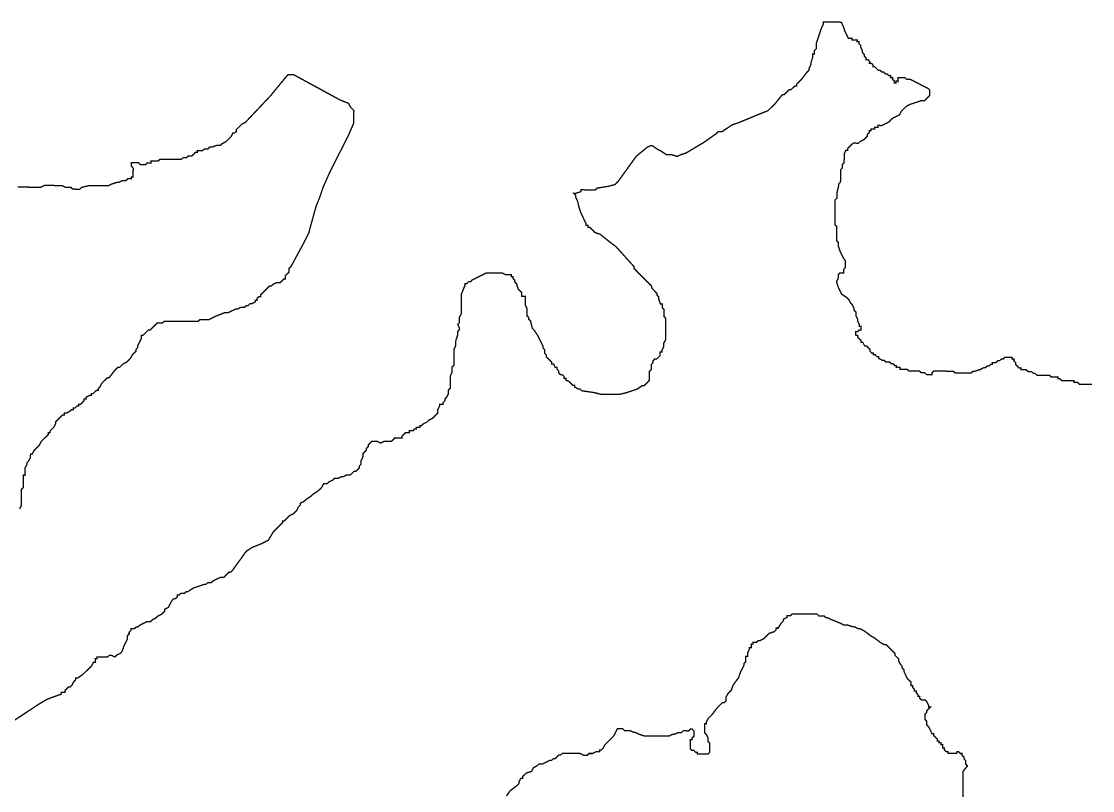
# Model space of a CAD drawing. Header units: metres. Extents: x 290190 to 339802, y 1811045 to 1991312.
# Drawn here: x 324234 to 326665, y 1838730 to 1840475 of the extents above; entities that cross this region are included whole.
import ezdxf

# ---------------------------------------------------------------- set-up
doc = ezdxf.new("R2010")
doc.units = ezdxf.units.M
doc.header["$MEASUREMENT"] = 0
doc.layers.add('HAZARDS LINE', color=1, linetype='Continuous')

msp = doc.modelspace()

# ---------------------------------------------------------------- linework, layer by layer
at = {"layer": 'HAZARDS LINE', "lineweight": 18}
for points in [[(326663.2, 1839652, 3.03, 3.03, 0), (326635, 1839652.2, 3.03, 3.03, 0), (326630.9, 1839656.2, 3.03, 3.03, 0), (326622.9, 1839656.3, 3.03, 3.03, 0), (326622.9, 1839660.3, 3.03, 3.03, 0), (326594.7, 1839660.4, 3.03, 3.03, 0), (326590.7, 1839664.5, 3.03, 3.03, 0), (326586.6, 1839664.5, 3.03, 3.03, 0), (326586.6, 1839668.6, 3.03, 3.03, 0), (326570.5, 1839668.6, 3.03, 3.03, 0), (326566.5, 1839672.7, 3.03, 3.03, 0), (326538.3, 1839672.8, 3.03, 3.03, 0), (326534.2, 1839676.9, 3.03, 3.03, 0), (326530.2, 1839676.9, 3.03, 3.03, 0), (326526.2, 1839680.9, 3.03, 3.03, 0), (326518.1, 1839681, 3.03, 3.03, 0), (326514.1, 1839685, 3.03, 3.03, 0), (326502, 1839685.1, 3.03, 3.03, 0), (326502, 1839689.1, 3.03, 3.03, 0), (326498, 1839689.2, 3.03, 3.03, 0), (326494, 1839693.2, 3.03, 3.03, 0), (326490, 1839697.3, 3.03, 3.03, 0), (326490, 1839701.3, 3.03, 3.03, 0), (326486, 1839705.3, 3.03, 3.03, 0), (326486, 1839709.4, 3.03, 3.03, 0), (326482, 1839709.4, 3.03, 3.03, 0), (326482, 1839713.4, 3.03, 3.03, 0), (326465.8, 1839713.5, 3.03, 3.03, 0), (326461.8, 1839709.5, 3.03, 3.03, 0), (326457.8, 1839709.5, 3.03, 3.03, 0), (326453.7, 1839705.5, 3.03, 3.03, 0), (326449.7, 1839705.5, 3.03, 3.03, 0), (326445.6, 1839701.5, 3.03, 3.03, 0), (326437.5, 1839701.5, 3.03, 3.03, 0), (326437.5, 1839697.5, 3.03, 3.03, 0), (326433.5, 1839697.5, 3.03, 3.03, 0), (326429.4, 1839693.5, 3.03, 3.03, 0), (326425.4, 1839693.5, 3.03, 3.03, 0), (326421.4, 1839689.5, 3.03, 3.03, 0), (326417.3, 1839689.5, 3.03, 3.03, 0), (326409.2, 1839685.5, 3.03, 3.03, 0), (326397.1, 1839681.6, 3.03, 3.03, 0), (326393.1, 1839681.6, 3.03, 3.03, 0), (326389, 1839677.6, 3.03, 3.03, 0), (326352.7, 1839677.7, 3.03, 3.03, 0), (326348.7, 1839681.8, 3.03, 3.03, 0), (326304.3, 1839682, 3.03, 3.03, 0), (326300.3, 1839678, 3.03, 3.03, 0), (326300.3, 1839674, 3.03, 3.03, 0), (326288.2, 1839674, 3.03, 3.03, 0), (326284.1, 1839678.1, 3.03, 3.03, 0), (326276.1, 1839678.1, 3.03, 3.03, 0), (326272.1, 1839682.2, 3.03, 3.03, 0), (326247.9, 1839682.3, 3.03, 3.03, 0), (326243.8, 1839686.3, 3.03, 3.03, 0), (326227.7, 1839686.4, 3.03, 3.03, 0), (326227.7, 1839690.5, 3.03, 3.03, 0), (326219.7, 1839690.5, 3.03, 3.03, 0), (326219.7, 1839694.5, 3.03, 3.03, 0), (326215.7, 1839694.5, 3.03, 3.03, 0), (326211.6, 1839698.6, 3.03, 3.03, 0), (326207.6, 1839698.6, 3.03, 3.03, 0), (326203.6, 1839702.7, 3.03, 3.03, 0), (326195.5, 1839702.7, 3.03, 3.03, 0), (326191.5, 1839706.8, 3.03, 3.03, 0), (326187.5, 1839706.8, 3.03, 3.03, 0), (326179.4, 1839710.9, 3.03, 3.03, 0), (326179.4, 1839714.9, 3.03, 3.03, 0), (326175.4, 1839714.9, 3.03, 3.03, 0), (326171.4, 1839719, 3.03, 3.03, 0), (326167.4, 1839719, 3.03, 3.03, 0), (326167.4, 1839723, 3.03, 3.03, 0), (326163.3, 1839723, 3.03, 3.03, 0), (326159.3, 1839727.1, 3.03, 3.03, 0), (326159.4, 1839731.1, 3.03, 3.03, 0), (326151.3, 1839739.2, 3.03, 3.03, 0), (326147.3, 1839739.3, 3.03, 3.03, 0), (326143.3, 1839747.3, 3.03, 3.03, 0), (326139.3, 1839747.4, 3.03, 3.03, 0), (326139.3, 1839751.4, 3.03, 3.03, 0), (326131.3, 1839759.5, 3.03, 3.03, 0), (326131.3, 1839763.5, 3.03, 3.03, 0), (326127.2, 1839763.6, 3.03, 3.03, 0), (326127.3, 1839771.6, 3.03, 3.03, 0), (326131.3, 1839771.6, 3.03, 3.03, 0), (326135.4, 1839775.6, 3.03, 3.03, 0), (326139.4, 1839775.6, 3.03, 3.03, 0), (326139.4, 1839783.7, 3.03, 3.03, 0), (326135.4, 1839783.7, 3.03, 3.03, 0), (326135.4, 1839787.7, 3.03, 3.03, 0), (326131.4, 1839795.8, 3.03, 3.03, 0), (326131.4, 1839799.8, 3.03, 3.03, 0), (326127.5, 1839807.9, 3.03, 3.03, 0), (326127.5, 1839816, 3.03, 3.03, 0), (326123.5, 1839820.1, 3.03, 3.03, 0), (326123.5, 1839824.1, 3.03, 3.03, 0), (326119.5, 1839832.2, 3.03, 3.03, 0), (326115.5, 1839836.2, 3.03, 3.03, 0), (326111.5, 1839844.3, 3.03, 3.03, 0), (326107.5, 1839848.4, 3.03, 3.03, 0), (326095.4, 1839856.5, 3.03, 3.03, 0), (326091.4, 1839864.6, 3.03, 3.03, 0), (326087.4, 1839872.7, 3.03, 3.03, 0), (326083.5, 1839884.8, 3.03, 3.03, 0), (326087.5, 1839892.9, 3.03, 3.03, 0), (326087.6, 1839900.9, 3.03, 3.03, 0), (326091.6, 1839904.9, 3.03, 3.03, 0), (326099.7, 1839904.9, 3.03, 3.03, 0), (326099.7, 1839913, 3.03, 3.03, 0), (326103.8, 1839917, 3.03, 3.03, 0), (326103.9, 1839933.1, 3.03, 3.03, 0), (326099.8, 1839937.2, 3.03, 3.03, 0), (326095.8, 1839945.3, 3.03, 3.03, 0), (326091.8, 1839953.3, 3.03, 3.03, 0), (326087.9, 1839965.5, 3.03, 3.03, 0), (326087.9, 1839973.5, 3.03, 3.03, 0), (326083.9, 1839977.6, 3.03, 3.03, 0), (326084.1, 1840009.9, 3.03, 3.03, 0), (326080, 1840013.9, 3.03, 3.03, 0), (326080.3, 1840070.4, 3.03, 3.03, 0), (326084.4, 1840074.4, 3.03, 3.03, 0), (326084.4, 1840086.5, 3.03, 3.03, 0), (326088.5, 1840102.6, 3.03, 3.03, 0), (326088.6, 1840106.7, 3.03, 3.03, 0), (326092.6, 1840110.7, 3.03, 3.03, 0), (326092.7, 1840138.9, 3.03, 3.03, 0), (326096.8, 1840142.9, 3.03, 3.03, 0), (326096.8, 1840151, 3.03, 3.03, 0), (326100.9, 1840155, 3.03, 3.03, 0), (326101, 1840175.2, 3.03, 3.03, 0), (326105.1, 1840183.2, 3.03, 3.03, 0), (326109.1, 1840183.2, 3.03, 3.03, 0), (326109.1, 1840187.3, 3.03, 3.03, 0), (326113.2, 1840191.3, 3.03, 3.03, 0), (326121.3, 1840199.3, 3.03, 3.03, 0), (326133.4, 1840199.2, 3.03, 3.03, 0), (326137.4, 1840203.3, 3.03, 3.03, 0), (326145.5, 1840207.3, 3.03, 3.03, 0), (326149.6, 1840211.3, 3.03, 3.03, 0), (326153.6, 1840215.3, 3.03, 3.03, 0), (326153.6, 1840219.3, 3.03, 3.03, 0), (326157.7, 1840223.3, 3.03, 3.03, 0), (326157.7, 1840227.4, 3.03, 3.03, 0), (326161.7, 1840227.4, 3.03, 3.03, 0), (326161.8, 1840231.4, 3.03, 3.03, 0), (326169.8, 1840231.4, 3.03, 3.03, 0), (326169.8, 1840235.4, 3.03, 3.03, 0), (326177.9, 1840235.3, 3.03, 3.03, 0), (326177.9, 1840239.4, 3.03, 3.03, 0), (326186, 1840239.3, 3.03, 3.03, 0), (326202.2, 1840247.3, 3.03, 3.03, 0), (326210.3, 1840255.4, 3.03, 3.03, 0), (326226.5, 1840263.4, 3.03, 3.03, 0), (326230.5, 1840271.4, 3.03, 3.03, 0), (326242.7, 1840283.4, 3.03, 3.03, 0), (326250.8, 1840287.4, 3.03, 3.03, 0), (326262.9, 1840291.4, 3.03, 3.03, 0), (326275, 1840295.4, 3.03, 3.03, 0), (326283.1, 1840295.4, 3.03, 3.03, 0), (326287.1, 1840299.4, 3.03, 3.03, 0), (326291.2, 1840303.4, 3.03, 3.03, 0), (326295.2, 1840307.4, 3.03, 3.03, 0), (326295.3, 1840319.5, 3.03, 3.03, 0), (326291.3, 1840323.6, 3.03, 3.03, 0), (326283.2, 1840327.6, 3.03, 3.03, 0), (326251, 1840343.9, 3.03, 3.03, 0), (326243, 1840344, 3.03, 3.03, 0), (326239, 1840348, 3.03, 3.03, 0), (326222.8, 1840348.1, 3.03, 3.03, 0), (326222.8, 1840340, 3.03, 3.03, 0), (326218.8, 1840340, 3.03, 3.03, 0), (326218.7, 1840336, 3.03, 3.03, 0), (326214.7, 1840336, 3.03, 3.03, 0), (326214.7, 1840340.1, 3.03, 3.03, 0), (326210.7, 1840344.1, 3.03, 3.03, 0), (326210.7, 1840348.2, 3.03, 3.03, 0), (326206.7, 1840348.2, 3.03, 3.03, 0), (326206.7, 1840352.2, 3.03, 3.03, 0), (326202.7, 1840352.2, 3.03, 3.03, 0), (326198.7, 1840356.3, 3.03, 3.03, 0), (326194.6, 1840356.3, 3.03, 3.03, 0), (326190.6, 1840360.4, 3.03, 3.03, 0), (326186.6, 1840360.4, 3.03, 3.03, 0), (326182.6, 1840364.4, 3.03, 3.03, 0), (326178.5, 1840364.4, 3.03, 3.03, 0), (326174.5, 1840368.5, 3.03, 3.03, 0), (326170.5, 1840372.6, 3.03, 3.03, 0), (326166.5, 1840372.6, 3.03, 3.03, 0), (326166.5, 1840376.6, 3.03, 3.03, 0), (326162.5, 1840380.7, 3.03, 3.03, 0), (326158.4, 1840380.7, 3.03, 3.03, 0), (326158.5, 1840384.7, 3.03, 3.03, 0), (326154.5, 1840388.8, 3.03, 3.03, 0), (326150.4, 1840388.8, 3.03, 3.03, 0), (326150.4, 1840392.8, 3.03, 3.03, 0), (326146.4, 1840396.9, 3.03, 3.03, 0), (326146.4, 1840400.9, 3.03, 3.03, 0), (326142.4, 1840405, 3.03, 3.03, 0), (326142.4, 1840409, 3.03, 3.03, 0), (326138.5, 1840417.1, 3.03, 3.03, 0), (326138.5, 1840421.1, 3.03, 3.03, 0), (326134.5, 1840425.2, 3.03, 3.03, 0), (326134.5, 1840429.2, 3.03, 3.03, 0), (326130.4, 1840429.2, 3.03, 3.03, 0), (326130.5, 1840433.3, 3.03, 3.03, 0), (326118.4, 1840433.3, 3.03, 3.03, 0), (326118.4, 1840437.4, 3.03, 3.03, 0), (326110.3, 1840437.4, 3.03, 3.03, 0), (326102.3, 1840453.6, 3.03, 3.03, 0), (326098.3, 1840465.7, 3.03, 3.03, 0), (326094.4, 1840473.8, 3.03, 3.03, 0), (326054, 1840474, 3.03, 3.03, 0), (326054, 1840469.9, 3.03, 3.03, 0), (326049.9, 1840461.9, 3.03, 3.03, 0), (326037.6, 1840425.6, 3.03, 3.03, 0), (326037.6, 1840413.5, 3.03, 3.03, 0), (326033.5, 1840409.5, 3.03, 3.03, 0), (326033.5, 1840401.5, 3.03, 3.03, 0), (326029.5, 1840401.5, 3.03, 3.03, 0), (326029.4, 1840393.4, 3.03, 3.03, 0), (326025.3, 1840381.3, 3.03, 3.03, 0), (326025.3, 1840377.3, 3.03, 3.03, 0), (326021.2, 1840369.2, 3.03, 3.03, 0), (326021.2, 1840365.2, 3.03, 3.03, 0), (326017.2, 1840361.2, 3.03, 3.03, 0), (326005, 1840345.1, 3.03, 3.03, 0), (325996.9, 1840337.1, 3.03, 3.03, 0), (325992.8, 1840333.1, 3.03, 3.03, 0), (325992.8, 1840329, 3.03, 3.03, 0), (325988.8, 1840329, 3.03, 3.03, 0), (325980.7, 1840321, 3.03, 3.03, 0), (325976.6, 1840321, 3.03, 3.03, 0), (325968.5, 1840313, 3.03, 3.03, 0), (325964.5, 1840309, 3.03, 3.03, 0), (325960.4, 1840309, 3.03, 3.03, 0), (325944.2, 1840288.9, 3.03, 3.03, 0), (325928, 1840272.9, 3.03, 3.03, 0), (325907.8, 1840264.9, 3.03, 3.03, 0), (325859.3, 1840244.9, 3.03, 3.03, 0), (325847.2, 1840241, 3.03, 3.03, 0), (325822.9, 1840225, 3.03, 3.03, 0), (325814.8, 1840225, 3.03, 3.03, 0), (325810.8, 1840221, 3.03, 3.03, 0), (325782.4, 1840200.9, 3.03, 3.03, 0), (325742, 1840176.9, 3.03, 3.03, 0), (325729.9, 1840173, 3.03, 3.03, 0), (325721.8, 1840169, 3.03, 3.03, 0), (325709.7, 1840173, 3.03, 3.03, 0), (325697.6, 1840173.1, 3.03, 3.03, 0), (325685.5, 1840181.2, 3.03, 3.03, 0), (325677.5, 1840185.3, 3.03, 3.03, 0), (325665.4, 1840193.4, 3.03, 3.03, 0), (325661.4, 1840193.5, 3.03, 3.03, 0), (325653.3, 1840189.5, 3.03, 3.03, 0), (325629, 1840169.4, 3.03, 3.03, 0), (325588.4, 1840113.1, 3.03, 3.03, 0), (325580.3, 1840105.1, 3.03, 3.03, 0), (325564.1, 1840101.1, 3.03, 3.03, 0), (325539.9, 1840097.2, 3.03, 3.03, 0), (325535.9, 1840093.2, 3.03, 3.03, 0), (325503.6, 1840093.4, 3.03, 3.03, 0), (325503.6, 1840089.3, 3.03, 3.03, 0), (325491.4, 1840085.3, 3.03, 3.03, 0), (325487.4, 1840085.4, 3.03, 3.03, 0), (325491.4, 1840081.3, 3.03, 3.03, 0), (325491.4, 1840077.3, 3.03, 3.03, 0), (325495.4, 1840069.2, 3.03, 3.03, 0), (325499.4, 1840053, 3.03, 3.03, 0), (325503.3, 1840040.9, 3.03, 3.03, 0), (325511.3, 1840024.7, 3.03, 3.03, 0), (325515.3, 1840016.6, 3.03, 3.03, 0), (325515.3, 1840012.6, 3.03, 3.03, 0), (325519.3, 1840012.6, 3.03, 3.03, 0), (325519.3, 1840008.6, 3.03, 3.03, 0), (325523.3, 1840008.5, 3.03, 3.03, 0), (325527.4, 1840004.5, 3.03, 3.03, 0), (325535.4, 1839996.4, 3.03, 3.03, 0), (325547.5, 1839992.3, 3.03, 3.03, 0), (325567.6, 1839976, 3.03, 3.03, 0), (325583.6, 1839963.9, 3.03, 3.03, 0), (325623.8, 1839919.3, 3.03, 3.03, 0), (325623.7, 1839915.3, 3.03, 3.03, 0), (325631.8, 1839907.1, 3.03, 3.03, 0), (325635.8, 1839903.1, 3.03, 3.03, 0), (325651.8, 1839886.9, 3.03, 3.03, 0), (325655.9, 1839882.8, 3.03, 3.03, 0), (325663.9, 1839874.7, 3.03, 3.03, 0), (325663.9, 1839870.7, 3.03, 3.03, 0), (325671.9, 1839862.6, 3.03, 3.03, 0), (325675.9, 1839858.5, 3.03, 3.03, 0), (325675.9, 1839854.5, 3.03, 3.03, 0), (325679.9, 1839850.4, 3.03, 3.03, 0), (325679.9, 1839846.4, 3.03, 3.03, 0), (325683.9, 1839834.3, 3.03, 3.03, 0), (325687.9, 1839834.3, 3.03, 3.03, 0), (325687.9, 1839826.2, 3.03, 3.03, 0), (325691.9, 1839822.1, 3.03, 3.03, 0), (325691.8, 1839806, 3.03, 3.03, 0), (325695.8, 1839801.9, 3.03, 3.03, 0), (325695.6, 1839753.5, 3.03, 3.03, 0), (325691.5, 1839745.5, 3.03, 3.03, 0), (325691.5, 1839737.4, 3.03, 3.03, 0), (325687.4, 1839729.4, 3.03, 3.03, 0), (325687.4, 1839725.3, 3.03, 3.03, 0), (325683.3, 1839725.4, 3.03, 3.03, 0), (325683.3, 1839717.3, 3.03, 3.03, 0), (325679.2, 1839713.3, 3.03, 3.03, 0), (325675.2, 1839709.3, 3.03, 3.03, 0), (325671.2, 1839709.3, 3.03, 3.03, 0), (325667.1, 1839705.3, 3.03, 3.03, 0), (325667.1, 1839701.2, 3.03, 3.03, 0), (325663, 1839697.2, 3.03, 3.03, 0), (325663, 1839685.1, 3.03, 3.03, 0), (325658.9, 1839681.1, 3.03, 3.03, 0), (325658.8, 1839660.9, 3.03, 3.03, 0), (325654.8, 1839656.9, 3.03, 3.03, 0), (325650.7, 1839652.9, 3.03, 3.03, 0), (325646.7, 1839648.9, 3.03, 3.03, 0), (325642.6, 1839648.9, 3.03, 3.03, 0), (325630.5, 1839640.9, 3.03, 3.03, 0), (325606.2, 1839632.9, 3.03, 3.03, 0), (325590.1, 1839629, 3.03, 3.03, 0), (325549.8, 1839629.2, 3.03, 3.03, 0), (325533.6, 1839633.3, 3.03, 3.03, 0), (325505.4, 1839637.4, 3.03, 3.03, 0), (325501.4, 1839641.5, 3.03, 3.03, 0), (325497.4, 1839641.5, 3.03, 3.03, 0), (325489.3, 1839645.6, 3.03, 3.03, 0), (325489.3, 1839649.6, 3.03, 3.03, 0), (325485.3, 1839649.6, 3.03, 3.03, 0), (325481.3, 1839653.7, 3.03, 3.03, 0), (325477.3, 1839657.8, 3.03, 3.03, 0), (325469.2, 1839661.8, 3.03, 3.03, 0), (325469.3, 1839665.9, 3.03, 3.03, 0), (325465.2, 1839665.9, 3.03, 3.03, 0), (325465.2, 1839669.9, 3.03, 3.03, 0), (325461.2, 1839674, 3.03, 3.03, 0), (325457.2, 1839674, 3.03, 3.03, 0), (325453.2, 1839678, 3.03, 3.03, 0), (325453.2, 1839682.1, 3.03, 3.03, 0), (325449.2, 1839686.1, 3.03, 3.03, 0), (325449.2, 1839690.2, 3.03, 3.03, 0), (325445.2, 1839690.2, 3.03, 3.03, 0), (325441.2, 1839698.3, 3.03, 3.03, 0), (325437.1, 1839698.3, 3.03, 3.03, 0), (325437.2, 1839702.3, 3.03, 3.03, 0), (325433.1, 1839706.4, 3.03, 3.03, 0), (325425.1, 1839714.5, 3.03, 3.03, 0), (325425.1, 1839718.5, 3.03, 3.03, 0), (325421.1, 1839722.6, 3.03, 3.03, 0), (325421.2, 1839730.6, 3.03, 3.03, 0), (325417.1, 1839734.7, 3.03, 3.03, 0), (325417.2, 1839738.7, 3.03, 3.03, 0), (325409.2, 1839754.9, 3.03, 3.03, 0), (325405.2, 1839763, 3.03, 3.03, 0), (325397.2, 1839775.1, 3.03, 3.03, 0), (325393.2, 1839779.2, 3.03, 3.03, 0), (325389.2, 1839795.4, 3.03, 3.03, 0), (325385.2, 1839799.4, 3.03, 3.03, 0), (325385.2, 1839803.4, 3.03, 3.03, 0), (325381.2, 1839807.5, 3.03, 3.03, 0), (325381.3, 1839823.6, 3.03, 3.03, 0), (325377.3, 1839831.7, 3.03, 3.03, 0), (325377.4, 1839851.9, 3.03, 3.03, 0), (325369.3, 1839851.9, 3.03, 3.03, 0), (325369.3, 1839860, 3.03, 3.03, 0), (325365.3, 1839864.1, 3.03, 3.03, 0), (325361.3, 1839868.1, 3.03, 3.03, 0), (325357.3, 1839880.2, 3.03, 3.03, 0), (325353.3, 1839884.3, 3.03, 3.03, 0), (325353.3, 1839888.3, 3.03, 3.03, 0), (325349.3, 1839892.4, 3.03, 3.03, 0), (325349.4, 1839896.4, 3.03, 3.03, 0), (325345.3, 1839896.4, 3.03, 3.03, 0), (325345.3, 1839900.5, 3.03, 3.03, 0), (325333.2, 1839900.5, 3.03, 3.03, 0), (325325.2, 1839904.6, 3.03, 3.03, 0), (325288.9, 1839904.8, 3.03, 3.03, 0), (325256.5, 1839888.8, 3.03, 3.03, 0), (325252.5, 1839884.8, 3.03, 3.03, 0), (325248.5, 1839884.8, 3.03, 3.03, 0), (325244.4, 1839880.8, 3.03, 3.03, 0), (325240.4, 1839880.8, 3.03, 3.03, 0), (325240.3, 1839876.8, 3.03, 3.03, 0), (325232.2, 1839856.6, 3.03, 3.03, 0), (325232, 1839812.2, 3.03, 3.03, 0), (325227.9, 1839804.2, 3.03, 3.03, 0), (325227.8, 1839792.1, 3.03, 3.03, 0), (325223.8, 1839788.1, 3.03, 3.03, 0), (325227.8, 1839780, 3.03, 3.03, 0), (325227.8, 1839776, 3.03, 3.03, 0), (325223.7, 1839771.9, 3.03, 3.03, 0), (325223.7, 1839763.9, 3.03, 3.03, 0), (325219.6, 1839751.8, 3.03, 3.03, 0), (325219.5, 1839739.7, 3.03, 3.03, 0), (325215.4, 1839731.6, 3.03, 3.03, 0), (325215.3, 1839695.3, 3.03, 3.03, 0), (325211.2, 1839691.3, 3.03, 3.03, 0), (325211.2, 1839679.2, 3.03, 3.03, 0), (325207.1, 1839671.2, 3.03, 3.03, 0), (325206.9, 1839642.9, 3.03, 3.03, 0), (325202.9, 1839638.9, 3.03, 3.03, 0), (325202.9, 1839630.8, 3.03, 3.03, 0), (325198.8, 1839622.8, 3.03, 3.03, 0), (325194.7, 1839618.8, 3.03, 3.03, 0), (325194.7, 1839614.7, 3.03, 3.03, 0), (325190.7, 1839610.7, 3.03, 3.03, 0), (325190.6, 1839606.7, 3.03, 3.03, 0), (325182.6, 1839606.7, 3.03, 3.03, 0), (325182.6, 1839602.7, 3.03, 3.03, 0), (325178.5, 1839594.6, 3.03, 3.03, 0), (325178.4, 1839586.6, 3.03, 3.03, 0), (325174.4, 1839582.6, 3.03, 3.03, 0), (325170.3, 1839578.5, 3.03, 3.03, 0), (325166.3, 1839574.5, 3.03, 3.03, 0), (325158.2, 1839570.5, 3.03, 3.03, 0), (325154.1, 1839566.5, 3.03, 3.03, 0), (325146.1, 1839562.5, 3.03, 3.03, 0), (325142, 1839558.5, 3.03, 3.03, 0), (325138, 1839558.5, 3.03, 3.03, 0), (325137.9, 1839554.5, 3.03, 3.03, 0), (325129.9, 1839554.5, 3.03, 3.03, 0), (325129.9, 1839550.5, 3.03, 3.03, 0), (325125.8, 1839550.5, 3.03, 3.03, 0), (325121.8, 1839546.5, 3.03, 3.03, 0), (325113.7, 1839546.5, 3.03, 3.03, 0), (325113.7, 1839542.5, 3.03, 3.03, 0), (325105.6, 1839542.5, 3.03, 3.03, 0), (325097.5, 1839534.5, 3.03, 3.03, 0), (325097.5, 1839530.5, 3.03, 3.03, 0), (325081.4, 1839530.6, 3.03, 3.03, 0), (325073.3, 1839522.5, 3.03, 3.03, 0), (325057.1, 1839522.6, 3.03, 3.03, 0), (325049, 1839518.6, 3.03, 3.03, 0), (325041, 1839522.7, 3.03, 3.03, 0), (325028.9, 1839522.7, 3.03, 3.03, 0), (325024.8, 1839518.7, 3.03, 3.03, 0), (325020.8, 1839514.7, 3.03, 3.03, 0), (325020.8, 1839510.7, 3.03, 3.03, 0), (325016.7, 1839506.7, 3.03, 3.03, 0), (325016.7, 1839502.6, 3.03, 3.03, 0), (325012.6, 1839498.6, 3.03, 3.03, 0), (325008.6, 1839494.6, 3.03, 3.03, 0), (325008.5, 1839486.5, 3.03, 3.03, 0), (325004.5, 1839478.5, 3.03, 3.03, 0), (325004.4, 1839470.4, 3.03, 3.03, 0), (325000.4, 1839466.4, 3.03, 3.03, 0), (325000.4, 1839462.4, 3.03, 3.03, 0), (324992.2, 1839454.3, 3.03, 3.03, 0), (324988.2, 1839454.4, 3.03, 3.03, 0), (324984.2, 1839450.3, 3.03, 3.03, 0), (324980.1, 1839446.3, 3.03, 3.03, 0), (324972, 1839446.4, 3.03, 3.03, 0), (324964, 1839442.4, 3.03, 3.03, 0), (324959.9, 1839442.4, 3.03, 3.03, 0), (324951.8, 1839438.4, 3.03, 3.03, 0), (324943.8, 1839438.4, 3.03, 3.03, 0), (324939.7, 1839434.4, 3.03, 3.03, 0), (324931.6, 1839430.4, 3.03, 3.03, 0), (324927.6, 1839426.4, 3.03, 3.03, 0), (324919.5, 1839426.4, 3.03, 3.03, 0), (324915.4, 1839418.4, 3.03, 3.03, 0), (324911.4, 1839414.4, 3.03, 3.03, 0), (324907.3, 1839410.4, 3.03, 3.03, 0), (324895.2, 1839402.4, 3.03, 3.03, 0), (324891.1, 1839398.3, 3.03, 3.03, 0), (324879, 1839390.3, 3.03, 3.03, 0), (324874.9, 1839386.3, 3.03, 3.03, 0), (324866.9, 1839382.3, 3.03, 3.03, 0), (324866.8, 1839378.3, 3.03, 3.03, 0), (324862.8, 1839374.3, 3.03, 3.03, 0), (324858.7, 1839366.2, 3.03, 3.03, 0), (324854.7, 1839362.2, 3.03, 3.03, 0), (324850.6, 1839358.2, 3.03, 3.03, 0), (324842.5, 1839354.2, 3.03, 3.03, 0), (324838.5, 1839350.2, 3.03, 3.03, 0), (324830.4, 1839342.1, 3.03, 3.03, 0), (324826.3, 1839342.2, 3.03, 3.03, 0), (324826.3, 1839338.1, 3.03, 3.03, 0), (324822.3, 1839334.1, 3.03, 3.03, 0), (324810.1, 1839322.1, 3.03, 3.03, 0), (324806, 1839318.1, 3.03, 3.03, 0), (324793.8, 1839297.9, 3.03, 3.03, 0), (324785.8, 1839294, 3.03, 3.03, 0), (324777.7, 1839290, 3.03, 3.03, 0), (324757.5, 1839282, 3.03, 3.03, 0), (324745.3, 1839274, 3.03, 3.03, 0), (324741.3, 1839270, 3.03, 3.03, 0), (324733.1, 1839257.9, 3.03, 3.03, 0), (324721, 1839241.8, 3.03, 3.03, 0), (324712.8, 1839229.8, 3.03, 3.03, 0), (324708.8, 1839225.7, 3.03, 3.03, 0), (324704.7, 1839225.8, 3.03, 3.03, 0), (324696.6, 1839217.7, 3.03, 3.03, 0), (324692.6, 1839213.7, 3.03, 3.03, 0), (324684.5, 1839213.7, 3.03, 3.03, 0), (324676.4, 1839209.8, 3.03, 3.03, 0), (324668.3, 1839205.8, 3.03, 3.03, 0), (324664.3, 1839201.7, 3.03, 3.03, 0), (324656.2, 1839201.8, 3.03, 3.03, 0), (324652.2, 1839197.8, 3.03, 3.03, 0), (324648.1, 1839197.8, 3.03, 3.03, 0), (324636, 1839193.8, 3.03, 3.03, 0), (324623.9, 1839189.8, 3.03, 3.03, 0), (324611.8, 1839181.8, 3.03, 3.03, 0), (324607.7, 1839181.8, 3.03, 3.03, 0), (324603.7, 1839177.8, 3.03, 3.03, 0), (324595.6, 1839177.9, 3.03, 3.03, 0), (324591.6, 1839173.9, 3.03, 3.03, 0), (324587.5, 1839173.9, 3.03, 3.03, 0), (324587.5, 1839169.8, 3.03, 3.03, 0), (324583.4, 1839165.8, 3.03, 3.03, 0), (324579.4, 1839165.8, 3.03, 3.03, 0), (324575.4, 1839161.8, 3.03, 3.03, 0), (324567.2, 1839145.7, 3.03, 3.03, 0), (324559.1, 1839141.7, 3.03, 3.03, 0), (324559.1, 1839137.7, 3.03, 3.03, 0), (324555.1, 1839133.7, 3.03, 3.03, 0), (324551, 1839129.7, 3.03, 3.03, 0), (324542.9, 1839125.7, 3.03, 3.03, 0), (324538.9, 1839121.7, 3.03, 3.03, 0), (324530.8, 1839117.7, 3.03, 3.03, 0), (324526.7, 1839113.6, 3.03, 3.03, 0), (324518.7, 1839113.7, 3.03, 3.03, 0), (324502.5, 1839105.7, 3.03, 3.03, 0), (324498.4, 1839101.7, 3.03, 3.03, 0), (324494.4, 1839101.7, 3.03, 3.03, 0), (324490.3, 1839097.7, 3.03, 3.03, 0), (324482.3, 1839097.7, 3.03, 3.03, 0), (324482.3, 1839093.7, 3.03, 3.03, 0), (324478.2, 1839089.7, 3.03, 3.03, 0), (324478.2, 1839085.6, 3.03, 3.03, 0), (324474.1, 1839081.6, 3.03, 3.03, 0), (324474.1, 1839073.6, 3.03, 3.03, 0), (324470, 1839065.5, 3.03, 3.03, 0), (324465.9, 1839057.5, 3.03, 3.03, 0), (324461.9, 1839045.4, 3.03, 3.03, 0), (324457.8, 1839041.4, 3.03, 3.03, 0), (324449.7, 1839037.4, 3.03, 3.03, 0), (324445.7, 1839033.3, 3.03, 3.03, 0), (324437.6, 1839037.4, 3.03, 3.03, 0), (324433.6, 1839037.4, 3.03, 3.03, 0), (324429.5, 1839033.4, 3.03, 3.03, 0), (324405.3, 1839033.5, 3.03, 3.03, 0), (324405.3, 1839029.5, 3.03, 3.03, 0), (324401.3, 1839029.5, 3.03, 3.03, 0), (324401.2, 1839021.5, 3.03, 3.03, 0), (324397.2, 1839021.5, 3.03, 3.03, 0), (324393.1, 1839013.4, 3.03, 3.03, 0), (324389.1, 1839009.4, 3.03, 3.03, 0), (324381, 1839001.4, 3.03, 3.03, 0), (324372.9, 1838993.4, 3.03, 3.03, 0), (324360.7, 1838985.3, 3.03, 3.03, 0), (324356.7, 1838985.4, 3.03, 3.03, 0), (324356.7, 1838981.3, 3.03, 3.03, 0), (324352.6, 1838977.3, 3.03, 3.03, 0), (324348.5, 1838969.3, 3.03, 3.03, 0), (324344.5, 1838965.3, 3.03, 3.03, 0), (324340.5, 1838965.3, 3.03, 3.03, 0), (324336.4, 1838961.3, 3.03, 3.03, 0), (324332.3, 1838957.2, 3.03, 3.03, 0), (324332.3, 1838953.2, 3.03, 3.03, 0), (324324.3, 1838953.2, 3.03, 3.03, 0), (324324.2, 1838949.2, 3.03, 3.03, 0), (324291.9, 1838937.3, 3.03, 3.03, 0), (324271.7, 1838925.3, 3.03, 3.03, 0), (324211, 1838885.2, 3.03, 3.03, 0)], [(324229.4, 1839369.2, 3.03, 3.03, 0), (324233.5, 1839377.3, 3.03, 3.03, 0), (324233.7, 1839413.6, 3.03, 3.03, 0), (324237.7, 1839417.6, 3.03, 3.03, 0), (324237.9, 1839445.9, 3.03, 3.03, 0), (324241.9, 1839445.8, 3.03, 3.03, 0), (324242, 1839462, 3.03, 3.03, 0), (324246.1, 1839470, 3.03, 3.03, 0), (324246.1, 1839474.1, 3.03, 3.03, 0), (324250.1, 1839478.1, 3.03, 3.03, 0), (324254.2, 1839486.1, 3.03, 3.03, 0), (324254.3, 1839494.2, 3.03, 3.03, 0), (324258.3, 1839494.2, 3.03, 3.03, 0), (324262.4, 1839502.2, 3.03, 3.03, 0), (324266.4, 1839506.2, 3.03, 3.03, 0), (324270.5, 1839510.3, 3.03, 3.03, 0), (324274.5, 1839514.3, 3.03, 3.03, 0), (324278.6, 1839522.3, 3.03, 3.03, 0), (324286.7, 1839530.4, 3.03, 3.03, 0), (324290.8, 1839534.4, 3.03, 3.03, 0), (324294.8, 1839538.4, 3.03, 3.03, 0), (324294.8, 1839542.4, 3.03, 3.03, 0), (324298.9, 1839542.4, 3.03, 3.03, 0), (324298.9, 1839546.4, 3.03, 3.03, 0), (324302.9, 1839550.4, 3.03, 3.03, 0), (324307, 1839554.5, 3.03, 3.03, 0), (324311.1, 1839562.5, 3.03, 3.03, 0), (324311.1, 1839566.5, 3.03, 3.03, 0), (324315.1, 1839570.6, 3.03, 3.03, 0), (324319.2, 1839574.6, 3.03, 3.03, 0), (324323.2, 1839578.6, 3.03, 3.03, 0), (324327.3, 1839582.6, 3.03, 3.03, 0), (324331.3, 1839582.6, 3.03, 3.03, 0), (324331.3, 1839586.6, 3.03, 3.03, 0), (324335.4, 1839586.6, 3.03, 3.03, 0), (324343.5, 1839590.6, 3.03, 3.03, 0), (324347.5, 1839594.6, 3.03, 3.03, 0), (324351.5, 1839594.6, 3.03, 3.03, 0), (324351.6, 1839598.6, 3.03, 3.03, 0), (324355.6, 1839598.6, 3.03, 3.03, 0), (324359.7, 1839602.6, 3.03, 3.03, 0), (324363.7, 1839602.6, 3.03, 3.03, 0), (324363.7, 1839606.6, 3.03, 3.03, 0), (324367.7, 1839606.6, 3.03, 3.03, 0), (324371.8, 1839610.6, 3.03, 3.03, 0), (324375.8, 1839614.6, 3.03, 3.03, 0), (324375.9, 1839618.7, 3.03, 3.03, 0), (324379.9, 1839618.7, 3.03, 3.03, 0), (324379.9, 1839622.7, 3.03, 3.03, 0), (324388, 1839626.7, 3.03, 3.03, 0), (324392, 1839626.7, 3.03, 3.03, 0), (324392.1, 1839630.7, 3.03, 3.03, 0), (324396.1, 1839630.7, 3.03, 3.03, 0), (324400.1, 1839634.7, 3.03, 3.03, 0), (324404.2, 1839638.7, 3.03, 3.03, 0), (324408.2, 1839638.7, 3.03, 3.03, 0), (324408.3, 1839642.7, 3.03, 3.03, 0), (324412.3, 1839646.7, 3.03, 3.03, 0), (324416.4, 1839654.8, 3.03, 3.03, 0), (324420.4, 1839658.8, 3.03, 3.03, 0), (324424.5, 1839662.8, 3.03, 3.03, 0), (324428.5, 1839666.8, 3.03, 3.03, 0), (324432.6, 1839666.8, 3.03, 3.03, 0), (324444.8, 1839682.9, 3.03, 3.03, 0), (324452.9, 1839690.9, 3.03, 3.03, 0), (324456.9, 1839690.9, 3.03, 3.03, 0), (324465, 1839698.9, 3.03, 3.03, 0), (324473.1, 1839702.9, 3.03, 3.03, 0), (324477.1, 1839707, 3.03, 3.03, 0), (324481.2, 1839711, 3.03, 3.03, 0), (324485.3, 1839719, 3.03, 3.03, 0), (324493.4, 1839727, 3.03, 3.03, 0), (324493.4, 1839731.1, 3.03, 3.03, 0), (324497.4, 1839735.1, 3.03, 3.03, 0), (324497.5, 1839739.1, 3.03, 3.03, 0), (324501.5, 1839747.2, 3.03, 3.03, 0), (324505.6, 1839755.2, 3.03, 3.03, 0), (324505.6, 1839763.3, 3.03, 3.03, 0), (324509.7, 1839763.3, 3.03, 3.03, 0), (324513.7, 1839767.3, 3.03, 3.03, 0), (324521.8, 1839775.3, 3.03, 3.03, 0), (324525.9, 1839775.3, 3.03, 3.03, 0), (324534, 1839783.3, 3.03, 3.03, 0), (324538, 1839787.3, 3.03, 3.03, 0), (324542.1, 1839791.4, 3.03, 3.03, 0), (324554.2, 1839791.3, 3.03, 3.03, 0), (324558.2, 1839795.3, 3.03, 3.03, 0), (324634.9, 1839794.9, 3.03, 3.03, 0), (324638.9, 1839799, 3.03, 3.03, 0), (324659.1, 1839798.9, 3.03, 3.03, 0), (324667.2, 1839802.9, 3.03, 3.03, 0), (324675.3, 1839806.9, 3.03, 3.03, 0), (324695.5, 1839814.8, 3.03, 3.03, 0), (324703.5, 1839814.8, 3.03, 3.03, 0), (324719.7, 1839822.8, 3.03, 3.03, 0), (324723.8, 1839822.8, 3.03, 3.03, 0), (324731.8, 1839826.8, 3.03, 3.03, 0), (324739.9, 1839826.7, 3.03, 3.03, 0), (324744, 1839830.7, 3.03, 3.03, 0), (324748, 1839830.7, 3.03, 3.03, 0), (324752.1, 1839834.7, 3.03, 3.03, 0), (324756.1, 1839834.7, 3.03, 3.03, 0), (324764.2, 1839838.7, 3.03, 3.03, 0), (324764.2, 1839842.7, 3.03, 3.03, 0), (324768.2, 1839842.7, 3.03, 3.03, 0), (324768.2, 1839846.8, 3.03, 3.03, 0), (324772.3, 1839850.8, 3.03, 3.03, 0), (324776.3, 1839850.8, 3.03, 3.03, 0), (324776.4, 1839854.8, 3.03, 3.03, 0), (324780.4, 1839858.8, 3.03, 3.03, 0), (324788.5, 1839866.8, 3.03, 3.03, 0), (324792.6, 1839870.8, 3.03, 3.03, 0), (324796.6, 1839874.9, 3.03, 3.03, 0), (324800.7, 1839874.8, 3.03, 3.03, 0), (324804.7, 1839878.9, 3.03, 3.03, 0), (324812.8, 1839882.9, 3.03, 3.03, 0), (324820.9, 1839882.8, 3.03, 3.03, 0), (324829, 1839890.8, 3.03, 3.03, 0), (324833, 1839890.8, 3.03, 3.03, 0), (324833, 1839898.9, 3.03, 3.03, 0), (324837.1, 1839902.9, 3.03, 3.03, 0), (324841.1, 1839906.9, 3.03, 3.03, 0), (324841.2, 1839915, 3.03, 3.03, 0), (324845.2, 1839919, 3.03, 3.03, 0), (324873.7, 1839971.3, 3.03, 3.03, 0), (324885.9, 1839995.5, 3.03, 3.03, 0), (324890.1, 1840011.6, 3.03, 3.03, 0), (324902.4, 1840055.9, 3.03, 3.03, 0), (324910.5, 1840076, 3.03, 3.03, 0), (324918.7, 1840100.2, 3.03, 3.03, 0), (324935, 1840136.4, 3.03, 3.03, 0), (324975.8, 1840216.9, 3.03, 3.03, 0), (324988, 1840245.1, 3.03, 3.03, 0), (324988.1, 1840273.3, 3.03, 3.03, 0), (324980.1, 1840281.5, 3.03, 3.03, 0), (324976.1, 1840289.5, 3.03, 3.03, 0), (324956, 1840297.7, 3.03, 3.03, 0), (324851.4, 1840354.7, 3.03, 3.03, 0), (324839.3, 1840354.8, 3.03, 3.03, 0), (324835.2, 1840350.7, 3.03, 3.03, 0), (324798.7, 1840306.5, 3.03, 3.03, 0), (324741.9, 1840246.3, 3.03, 3.03, 0), (324733.8, 1840242.3, 3.03, 3.03, 0), (324729.8, 1840238.3, 3.03, 3.03, 0), (324721.7, 1840230.3, 3.03, 3.03, 0), (324721.7, 1840226.2, 3.03, 3.03, 0), (324717.6, 1840222.2, 3.03, 3.03, 0), (324713.6, 1840222.2, 3.03, 3.03, 0), (324709.5, 1840214.2, 3.03, 3.03, 0), (324701.4, 1840206.1, 3.03, 3.03, 0), (324697.3, 1840202.1, 3.03, 3.03, 0), (324689.3, 1840198.1, 3.03, 3.03, 0), (324685.2, 1840194.1, 3.03, 3.03, 0), (324677.1, 1840194.2, 3.03, 3.03, 0), (324665, 1840190.2, 3.03, 3.03, 0), (324661, 1840190.2, 3.03, 3.03, 0), (324656.9, 1840186.2, 3.03, 3.03, 0), (324648.9, 1840186.2, 3.03, 3.03, 0), (324644.8, 1840182.2, 3.03, 3.03, 0), (324632.7, 1840182.3, 3.03, 3.03, 0), (324632.7, 1840178.2, 3.03, 3.03, 0), (324628.7, 1840178.3, 3.03, 3.03, 0), (324620.6, 1840170.2, 3.03, 3.03, 0), (324612.5, 1840170.3, 3.03, 3.03, 0), (324608.4, 1840166.2, 3.03, 3.03, 0), (324600.4, 1840166.3, 3.03, 3.03, 0), (324596.3, 1840162.3, 3.03, 3.03, 0), (324547.9, 1840162.5, 3.03, 3.03, 0), (324543.9, 1840158.5, 3.03, 3.03, 0), (324527.7, 1840158.6, 3.03, 3.03, 0), (324527.7, 1840154.5, 3.03, 3.03, 0), (324519.6, 1840154.6, 3.03, 3.03, 0), (324515.6, 1840150.6, 3.03, 3.03, 0), (324503.5, 1840150.6, 3.03, 3.03, 0), (324499.5, 1840154.7, 3.03, 3.03, 0), (324483.3, 1840154.7, 3.03, 3.03, 0), (324483.3, 1840146.7, 3.03, 3.03, 0), (324487.3, 1840142.6, 3.03, 3.03, 0), (324487.2, 1840122.5, 3.03, 3.03, 0), (324483.2, 1840122.5, 3.03, 3.03, 0), (324483.2, 1840118.4, 3.03, 3.03, 0), (324475.1, 1840118.5, 3.03, 3.03, 0), (324471, 1840114.5, 3.03, 3.03, 0), (324463, 1840114.5, 3.03, 3.03, 0), (324454.9, 1840110.5, 3.03, 3.03, 0), (324450.8, 1840110.5, 3.03, 3.03, 0), (324438.7, 1840106.5, 3.03, 3.03, 0), (324430.6, 1840102.6, 3.03, 3.03, 0), (324386.3, 1840102.8, 3.03, 3.03, 0), (324370.1, 1840098.8, 3.03, 3.03, 0), (324366.1, 1840094.8, 3.03, 3.03, 0), (324349.9, 1840094.9, 3.03, 3.03, 0), (324345.9, 1840098.9, 3.03, 3.03, 0), (324333.8, 1840099, 3.03, 3.03, 0), (324325.8, 1840103.1, 3.03, 3.03, 0), (324285.4, 1840103.3, 3.03, 3.03, 0), (324277.3, 1840099.3, 3.03, 3.03, 0), (324224.9, 1840099.5, 3.03, 3.03, 0)], [(325334.4, 1838717.7, 3.02, 3.02, 0), (325342.6, 1838729.7, 3.02, 3.02, 0), (325358.8, 1838741.7, 3.02, 3.02, 0), (325362.9, 1838745.7, 3.02, 3.02, 0), (325362.9, 1838749.7, 3.02, 3.02, 0), (325367, 1838757.7, 3.02, 3.02, 0), (325371, 1838757.7, 3.02, 3.02, 0), (325371.1, 1838761.7, 3.02, 3.02, 0), (325375.1, 1838765.7, 3.02, 3.02, 0), (325379.2, 1838769.7, 3.02, 3.02, 0), (325391.3, 1838773.7, 3.02, 3.02, 0), (325395.4, 1838781.7, 3.02, 3.02, 0), (325404.5, 1838786.7, 3.03, 3.03, 0), (325408.6, 1838790.7, 3.03, 3.03, 0), (325416.6, 1838790.6, 3.03, 3.03, 0), (325424.7, 1838794.6, 3.03, 3.03, 0), (325432.8, 1838798.6, 3.03, 3.03, 0), (325436.8, 1838798.6, 3.03, 3.03, 0), (325440.9, 1838802.6, 3.03, 3.03, 0), (325444.9, 1838802.6, 3.03, 3.03, 0), (325453, 1838810.6, 3.03, 3.03, 0), (325457.1, 1838810.6, 3.03, 3.03, 0), (325461.1, 1838814.6, 3.03, 3.03, 0), (325501.5, 1838814.4, 3.03, 3.03, 0), (325509.5, 1838810.4, 3.03, 3.03, 0), (325517.6, 1838810.3, 3.03, 3.03, 0), (325521.6, 1838814.3, 3.03, 3.03, 0), (325529.7, 1838814.3, 3.03, 3.03, 0), (325537.8, 1838818.3, 3.03, 3.03, 0), (325545.9, 1838818.3, 3.03, 3.03, 0), (325545.9, 1838822.3, 3.03, 3.03, 0), (325549.9, 1838822.3, 3.03, 3.03, 0), (325554, 1838826.3, 3.03, 3.03, 0), (325558, 1838834.3, 3.03, 3.03, 0), (325566.1, 1838842.4, 3.03, 3.03, 0), (325570.2, 1838846.4, 3.03, 3.03, 0), (325578.3, 1838854.4, 3.03, 3.03, 0), (325586.4, 1838870.5, 3.03, 3.03, 0), (325598.5, 1838870.5, 3.03, 3.03, 0), (325602.6, 1838866.4, 3.03, 3.03, 0), (325614.7, 1838866.3, 3.03, 3.03, 0), (325622.7, 1838862.3, 3.03, 3.03, 0), (325626.7, 1838862.3, 3.03, 3.03, 0), (325634.8, 1838858.2, 3.03, 3.03, 0), (325646.9, 1838854.1, 3.03, 3.03, 0), (325703.3, 1838853.8, 3.03, 3.03, 0), (325711.4, 1838857.8, 3.03, 3.03, 0), (325715.5, 1838857.8, 3.03, 3.03, 0), (325723.6, 1838861.8, 3.03, 3.03, 0), (325731.6, 1838861.7, 3.03, 3.03, 0), (325735.7, 1838865.8, 3.03, 3.03, 0), (325747.8, 1838865.7, 3.03, 3.03, 0), (325751.8, 1838869.7, 3.03, 3.03, 0), (325755.9, 1838869.7, 3.03, 3.03, 0), (325759.9, 1838865.6, 3.03, 3.03, 0), (325759.8, 1838853.5, 3.03, 3.03, 0), (325755.8, 1838849.5, 3.03, 3.03, 0), (325755.7, 1838845.5, 3.03, 3.03, 0), (325751.7, 1838845.5, 3.03, 3.03, 0), (325751.6, 1838825.3, 3.03, 3.03, 0), (325755.6, 1838821.3, 3.03, 3.03, 0), (325759.7, 1838821.3, 3.03, 3.03, 0), (325763.7, 1838817.2, 3.03, 3.03, 0), (325767.7, 1838817.2, 3.03, 3.03, 0), (325767.7, 1838813.2, 3.03, 3.03, 0), (325791.9, 1838813, 3.03, 3.03, 0), (325795.9, 1838817.1, 3.03, 3.03, 0), (325796, 1838837.2, 3.03, 3.03, 0), (325792, 1838841.3, 3.03, 3.03, 0), (325792.1, 1838849.4, 3.03, 3.03, 0), (325788.1, 1838857.4, 3.03, 3.03, 0), (325784.1, 1838861.5, 3.03, 3.03, 0), (325784.2, 1838881.7, 3.03, 3.03, 0), (325788.2, 1838881.6, 3.03, 3.03, 0), (325788.2, 1838885.7, 3.03, 3.03, 0), (325792.3, 1838893.7, 3.03, 3.03, 0), (325796.3, 1838897.7, 3.03, 3.03, 0), (325800.4, 1838901.8, 3.03, 3.03, 0), (325812.6, 1838917.8, 3.03, 3.03, 0), (325820.7, 1838925.9, 3.03, 3.03, 0), (325824.7, 1838929.9, 3.03, 3.03, 0), (325828.8, 1838929.9, 3.03, 3.03, 0), (325832.8, 1838933.9, 3.03, 3.03, 0), (325832.8, 1838941.9, 3.03, 3.03, 0), (325836.9, 1838950, 3.03, 3.03, 0), (325845, 1838958, 3.03, 3.03, 0), (325849.1, 1838970.1, 3.03, 3.03, 0), (325861.3, 1838986.2, 3.03, 3.03, 0), (325865.4, 1838998.3, 3.03, 3.03, 0), (325869.5, 1839006.3, 3.03, 3.03, 0), (325873.5, 1839014.4, 3.03, 3.03, 0), (325873.6, 1839018.4, 3.03, 3.03, 0), (325877.6, 1839022.4, 3.03, 3.03, 0), (325877.7, 1839034.5, 3.03, 3.03, 0), (325881.7, 1839034.5, 3.03, 3.03, 0), (325881.7, 1839042.6, 3.03, 3.03, 0), (325885.8, 1839050.6, 3.03, 3.03, 0), (325885.8, 1839054.7, 3.03, 3.03, 0), (325889.9, 1839054.6, 3.03, 3.03, 0), (325889.9, 1839062.7, 3.03, 3.03, 0), (325893.9, 1839062.7, 3.03, 3.03, 0), (325894, 1839066.7, 3.03, 3.03, 0), (325902, 1839066.7, 3.03, 3.03, 0), (325906.1, 1839070.7, 3.03, 3.03, 0), (325910.1, 1839070.7, 3.03, 3.03, 0), (325918.2, 1839074.7, 3.03, 3.03, 0), (325922.3, 1839078.7, 3.03, 3.03, 0), (325930.4, 1839086.7, 3.03, 3.03, 0), (325942.5, 1839090.7, 3.03, 3.03, 0), (325946.5, 1839094.7, 3.03, 3.03, 0), (325946.6, 1839098.7, 3.03, 3.03, 0), (325950.6, 1839098.7, 3.03, 3.03, 0), (325958.7, 1839110.8, 3.03, 3.03, 0), (325962.8, 1839114.8, 3.03, 3.03, 0), (325962.8, 1839118.8, 3.03, 3.03, 0), (325970.9, 1839122.8, 3.03, 3.03, 0), (325970.9, 1839126.9, 3.03, 3.03, 0), (325979, 1839126.8, 3.03, 3.03, 0), (325983, 1839130.8, 3.03, 3.03, 0), (326039.5, 1839130.6, 3.03, 3.03, 0), (326043.5, 1839126.5, 3.03, 3.03, 0), (326055.6, 1839126.5, 3.03, 3.03, 0), (326059.6, 1839122.4, 3.03, 3.03, 0), (326063.6, 1839122.4, 3.03, 3.03, 0), (326071.7, 1839118.3, 3.03, 3.03, 0), (326091.8, 1839110.1, 3.03, 3.03, 0), (326099.9, 1839106.1, 3.03, 3.03, 0), (326107.9, 1839106, 3.03, 3.03, 0), (326120, 1839101.9, 3.03, 3.03, 0), (326124.1, 1839101.9, 3.03, 3.03, 0), (326132.1, 1839097.9, 3.03, 3.03, 0), (326136.1, 1839097.8, 3.03, 3.03, 0), (326144.2, 1839093.8, 3.03, 3.03, 0), (326156.2, 1839085.6, 3.03, 3.03, 0), (326160.3, 1839081.6, 3.03, 3.03, 0), (326168.3, 1839077.5, 3.03, 3.03, 0), (326184.4, 1839065.3, 3.03, 3.03, 0), (326192.4, 1839061.2, 3.03, 3.03, 0), (326196.5, 1839061.2, 3.03, 3.03, 0), (326200.5, 1839057.2, 3.03, 3.03, 0), (326204.5, 1839053.1, 3.03, 3.03, 0), (326208.5, 1839049.1, 3.03, 3.03, 0), (326216.5, 1839041, 3.03, 3.03, 0), (326216.5, 1839036.9, 3.03, 3.03, 0), (326224.5, 1839028.8, 3.03, 3.03, 0), (326224.5, 1839024.8, 3.03, 3.03, 0), (326228.5, 1839016.7, 3.03, 3.03, 0), (326232.5, 1839012.6, 3.03, 3.03, 0), (326232.5, 1839008.6, 3.03, 3.03, 0), (326236.5, 1839004.6, 3.03, 3.03, 0), (326236.5, 1839000.5, 3.03, 3.03, 0), (326244.5, 1838984.3, 3.03, 3.03, 0), (326252.5, 1838976.2, 3.03, 3.03, 0), (326252.5, 1838968.2, 3.03, 3.03, 0), (326256.5, 1838968.1, 3.03, 3.03, 0), (326256.5, 1838964.1, 3.03, 3.03, 0), (326260.5, 1838960.1, 3.03, 3.03, 0), (326260.5, 1838956, 3.03, 3.03, 0), (326264.5, 1838956, 3.03, 3.03, 0), (326264.5, 1838952, 3.03, 3.03, 0), (326268.5, 1838947.9, 3.03, 3.03, 0), (326268.5, 1838943.9, 3.03, 3.03, 0), (326272.5, 1838943.9, 3.03, 3.03, 0), (326272.5, 1838939.8, 3.03, 3.03, 0), (326276.5, 1838935.8, 3.03, 3.03, 0), (326284.6, 1838935.7, 3.03, 3.03, 0), (326288.6, 1838931.7, 3.03, 3.03, 0), (326292.6, 1838923.6, 3.03, 3.03, 0), (326292.6, 1838919.6, 3.03, 3.03, 0), (326296.6, 1838919.5, 3.03, 3.03, 0), (326288.5, 1838911.5, 3.03, 3.03, 0), (326288.5, 1838907.5, 3.03, 3.03, 0), (326284.5, 1838903.5, 3.03, 3.03, 0), (326284.4, 1838891.4, 3.03, 3.03, 0), (326288.4, 1838887.3, 3.03, 3.03, 0), (326288.4, 1838879.2, 3.03, 3.03, 0), (326292.4, 1838875.2, 3.03, 3.03, 0), (326296.4, 1838867.1, 3.03, 3.03, 0), (326300.4, 1838859, 3.03, 3.03, 0), (326304.4, 1838859, 3.03, 3.03, 0), (326304.4, 1838855, 3.03, 3.03, 0), (326308.4, 1838850.9, 3.03, 3.03, 0), (326312.4, 1838846.8, 3.03, 3.03, 0), (326312.4, 1838842.8, 3.03, 3.03, 0), (326316.4, 1838842.8, 3.03, 3.03, 0), (326316.4, 1838838.8, 3.03, 3.03, 0), (326320.4, 1838838.7, 3.03, 3.03, 0), (326320.4, 1838834.7, 3.03, 3.03, 0), (326324.5, 1838834.7, 3.03, 3.03, 0), (326324.4, 1838826.6, 3.03, 3.03, 0), (326328.5, 1838826.6, 3.03, 3.03, 0), (326328.4, 1838822.6, 3.03, 3.03, 0), (326332.4, 1838818.5, 3.03, 3.03, 0), (326336.5, 1838818.5, 3.03, 3.03, 0), (326336.5, 1838814.5, 3.03, 3.03, 0), (326356.6, 1838814.4, 3.03, 3.03, 0), (326356.7, 1838818.4, 3.03, 3.03, 0), (326360.7, 1838818.4, 3.03, 3.03, 0), (326364.7, 1838814.3, 3.03, 3.03, 0), (326368.7, 1838814.3, 3.03, 3.03, 0), (326368.7, 1838810.3, 3.03, 3.03, 0), (326372.7, 1838806.2, 3.03, 3.03, 0), (326372.7, 1838802.2, 3.03, 3.03, 0), (326376.7, 1838798.1, 3.03, 3.03, 0), (326376.7, 1838790.1, 3.03, 3.03, 0), (326380.7, 1838786, 3.03, 3.03, 0), (326370.8, 1838774, 3.02, 3.02, 0), (326370.2, 1838697.4, 3.02, 3.02, 0)]]:
    msp.add_lwpolyline(points, format="xyseb", dxfattribs=at)
at = {"layer": 'HAZARDS LINE', "lineweight": 18, "const_width": 3.03}
msp.add_lwpolyline([(326222.8, 1840336), (326222.8, 1840340)], close=True, dxfattribs=at)

doc.saveas('drawing.dxf')
